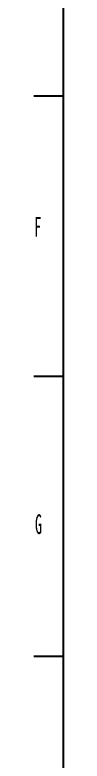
# Model space of a CAD drawing. Header units: millimetres. Extents: x 29 to 2500, y -68 to 1852.
# Drawn here: x 30 to 48, y 481.1 to 936.4 of the extents above; entities that cross this region are included whole.
import ezdxf

# ---------------------------------------------------------------- set-up
doc = ezdxf.new("R2010")
doc.units = ezdxf.units.MM
doc.header["$LTSCALE"] = 6
doc.layers.add('12', color=4, linetype='Continuous')
doc.styles.add('SLDTEXTSTYLE5', font='TXT', dxfattribs={"width": 0.525})

# ---------------------------------------------------------------- blocks, each defined once
blk = doc.blocks.new('블록12')
for p, q in [((47.98, 1741.81), (47.98, 31.81)), ((47.98, 886.81), (29.98, 886.81)), ((47.98, 715.81), (29.98, 715.81)), ((47.98, 544.81), (29.98, 544.81))]:
    blk.add_line(p, q)

msp = doc.modelspace()

# ---------------------------------------------------------------- block references
at = {"color": 7, "linetype": 'Continuous'}
msp.add_blockref('블록12', (0, 0), dxfattribs=at)

# ---------------------------------------------------------------- texts
at = {"layer": '12', "char_height": 12, "attachment_point": 2, "style": 'SLDTEXTSTYLE5'}
for s, insert in [('F', (32.523, 813.147)), ('G', (32.879, 631.637))]:
    msp.add_mtext(s, dxfattribs=dict(at, insert=insert))

doc.saveas('drawing.dxf')
